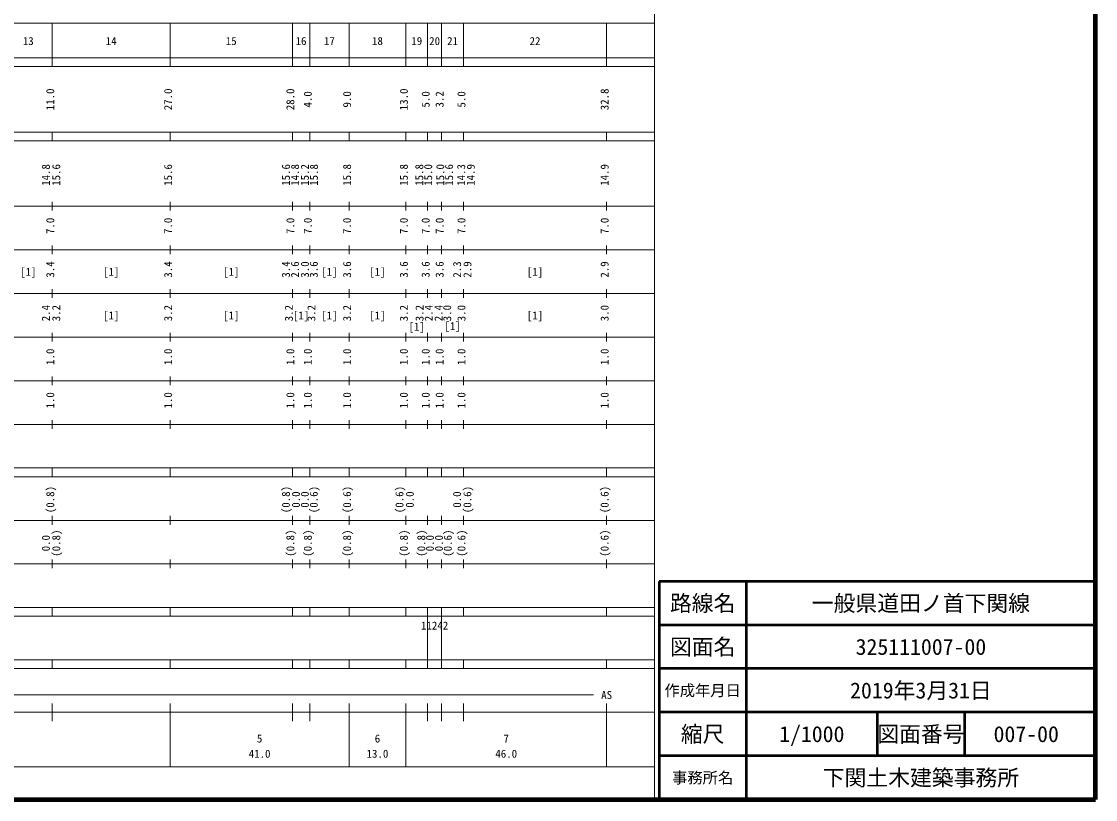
# Model space of a CAD drawing. Units: millimetres on the paper, enlarged 1000 times. Extents: x 40000 to 680000, y 20000 to 380000.
# Drawn here: x 433951 to 680000, y 20000 to 198357 of the extents above; entities that cross this region are included whole.
import ezdxf
from ezdxf.enums import TextEntityAlignment as Align

# ---------------------------------------------------------------- set-up
doc = ezdxf.new("R2010")
doc.units = ezdxf.units.MM
doc.header["$LTSCALE"] = 1000
for name, color, linetype, lineweight in [('M-TTL', 2, 'Continuous', 140), ('M-TTL-BAND', 7, 'Continuous', 13), ('M-TTL-FRAM', 2, 'Continuous', 50), ('M-TTL-LINE', 7, 'Continuous', 50)]:
    doc.layers.add(name, color=color, linetype=linetype, lineweight=lineweight)
doc.layers.add('M-TTL-TXT', color=7, linetype='Continuous')
doc.styles.add('ＭＳ ゴシック', font='')
doc.styles.get('ＭＳ ゴシック').set_extended_font_data('MS Gothic')

msp = doc.modelspace()

# ---------------------------------------------------------------- linework, layer by layer
at = {"layer": 'M-TTL'}
for p, q in [((680000, 20000), (680000, 380000)), ((40000, 20000), (680000, 20000))]:
    msp.add_line(p, q, dxfattribs=at)
at = {"layer": 'M-TTL-BAND'}
for p, q in [((579000, 20000), (579000, 370000)), ((68000, 198000), (579000, 198000)), ((441000, 188000), (441000, 198000)), ((468000, 188000), (468000, 198000)), ((496000, 188000), (496000, 198000)), ((500000, 188000), (500000, 198000)), ((509000, 188000), (509000, 198000)), ((522000, 188000), (522000, 198000)), ((527000, 188000), (527000, 198000)), ((530200, 188000), (530200, 198000)), ((535200, 188000), (535200, 198000)), ((568000, 188000), (568000, 198000)), ((40000, 190000), (579000, 190000)), ((40000, 188000), (579000, 188000)), ((40000, 173000), (579000, 173000)), ((441000, 171000), (441000, 173000)), ((468000, 171000), (468000, 173000)), ((496000, 171000), (496000, 173000)), ((500000, 171000), (500000, 173000)), ((509000, 171000), (509000, 173000)), ((522000, 171000), (522000, 173000)), ((527000, 171000), (527000, 173000)), ((530200, 171000), (530200, 173000)), ((535200, 171000), (535200, 173000)), ((568000, 171000), (568000, 173000)), ((40000, 171000), (579000, 171000)), ((40000, 156000), (579000, 156000)), ((441000, 155000), (441000, 157000)), ((468000, 155000), (468000, 157000)), ((496000, 155000), (496000, 157000)), ((500000, 155000), (500000, 157000)), ((509000, 155000), (509000, 157000)), ((522000, 155000), (522000, 157000)), ((527000, 155000), (527000, 157000)), ((530200, 155000), (530200, 157000)), ((535200, 155000), (535200, 157000)), ((568000, 155000), (568000, 157000)), ((46000, 146000), (579000, 146000)), ((441000, 145000), (441000, 147000)), ((468000, 145000), (468000, 147000)), ((496000, 145000), (496000, 147000)), ((500000, 145000), (500000, 147000)), ((509000, 145000), (509000, 147000)), ((522000, 145000), (522000, 147000)), ((527000, 145000), (527000, 147000)), ((530200, 145000), (530200, 147000)), ((535200, 145000), (535200, 147000)), ((568000, 145000), (568000, 147000)), ((52000, 136000), (579000, 136000)), ((441000, 135000), (441000, 137000)), ((468000, 135000), (468000, 137000)), ((496000, 135000), (496000, 137000)), ((500000, 135000), (500000, 137000)), ((509000, 135000), (509000, 137000)), ((522000, 135000), (522000, 137000)), ((527000, 135000), (527000, 137000)), ((530200, 135000), (530200, 137000)), ((535200, 135000), (535200, 137000)), ((568000, 135000), (568000, 137000)), ((46000, 126000), (579000, 126000)), ((441000, 125000), (441000, 127000)), ((468000, 125000), (468000, 127000)), ((496000, 125000), (496000, 127000)), ((500000, 125000), (500000, 127000)), ((509000, 125000), (509000, 127000)), ((522000, 125000), (522000, 127000)), ((527000, 125000), (527000, 127000)), ((530200, 125000), (530200, 127000)), ((535200, 125000), (535200, 127000)), ((568000, 125000), (568000, 127000)), ((52000, 116000), (579000, 116000)), ((441000, 115000), (441000, 117000)), ((468000, 115000), (468000, 117000)), ((496000, 115000), (496000, 117000)), ((500000, 115000), (500000, 117000)), ((509000, 115000), (509000, 117000)), ((522000, 115000), (522000, 117000)), ((527000, 115000), (527000, 117000)), ((530200, 115000), (530200, 117000)), ((535200, 115000), (535200, 117000)), ((568000, 115000), (568000, 117000)), ((46000, 106000), (579000, 106000)), ((441000, 105000), (441000, 107000)), ((468000, 105000), (468000, 107000)), ((496000, 105000), (496000, 107000)), ((500000, 105000), (500000, 107000)), ((509000, 105000), (509000, 107000)), ((522000, 105000), (522000, 107000)), ((527000, 105000), (527000, 107000)), ((530200, 105000), (530200, 107000)), ((535200, 105000), (535200, 107000)), ((568000, 105000), (568000, 107000)), ((40000, 96000), (579000, 96000)), ((441000, 94000), (441000, 96000)), ((468000, 94000), (468000, 96000)), ((496000, 94000), (496000, 96000)), ((500000, 94000), (500000, 96000)), ((509000, 94000), (509000, 96000)), ((522000, 94000), (522000, 96000)), ((527000, 94000), (527000, 96000)), ((530200, 94000), (530200, 96000)), ((535200, 94000), (535200, 96000)), ((568000, 94000), (568000, 96000)), ((40000, 94000), (579000, 94000)), ((49000, 84000), (579000, 84000)), ((441000, 83000), (441000, 85000)), ((468000, 83000), (468000, 85000)), ((496000, 83000), (496000, 85000)), ((500000, 83000), (500000, 85000)), ((509000, 83000), (509000, 85000)), ((522000, 83000), (522000, 85000)), ((527000, 83000), (527000, 85000)), ((530200, 83000), (530200, 85000)), ((535200, 83000), (535200, 85000)), ((568000, 83000), (568000, 85000)), ((40000, 74000), (579000, 74000)), ((441000, 73000), (441000, 75000)), ((468000, 73000), (468000, 75000)), ((496000, 73000), (496000, 75000)), ((500000, 73000), (500000, 75000)), ((509000, 73000), (509000, 75000)), ((522000, 73000), (522000, 75000)), ((527000, 73000), (527000, 75000)), ((530200, 73000), (530200, 75000)), ((535200, 73000), (535200, 75000)), ((568000, 73000), (568000, 75000)), ((40000, 64000), (579000, 64000)), ((441000, 62000), (441000, 64000)), ((468000, 62000), (468000, 64000)), ((496000, 62000), (496000, 64000)), ((500000, 62000), (500000, 64000)), ((509000, 62000), (509000, 64000)), ((522000, 62000), (522000, 64000)), ((527000, 62000), (527000, 64000)), ((530200, 62000), (530200, 64000)), ((535200, 62000), (535200, 64000)), ((568000, 62000), (568000, 64000)), ((40000, 62000), (579000, 62000)), ((527000, 52000), (527000, 62000)), ((530200, 52000), (530200, 62000)), ((40000, 52000), (579000, 52000)), ((441000, 50000), (441000, 52000)), ((468000, 50000), (468000, 52000)), ((496000, 50000), (496000, 52000)), ((500000, 50000), (500000, 52000)), ((509000, 50000), (509000, 52000)), ((522000, 50000), (522000, 52000)), ((527000, 50000), (527000, 52000)), ((530200, 50000), (530200, 52000)), ((535200, 50000), (535200, 52000)), ((568000, 50000), (568000, 52000)), ((40000, 50000), (579000, 50000)), ((71000, 44000), (565000, 44000)), ((441000, 38000), (441000, 42000)), ((468000, 27500), (468000, 42000)), ((496000, 38000), (496000, 42000)), ((500000, 38000), (500000, 42000)), ((509000, 27500), (509000, 42000)), ((522000, 27500), (522000, 42000)), ((527000, 38000), (527000, 42000)), ((530200, 38000), (530200, 42000)), ((535200, 38000), (535200, 42000)), ((568000, 27500), (568000, 42000)), ((40000, 40000), (579000, 40000)), ((68000, 27500), (579000, 27500))]:
    msp.add_line(p, q, dxfattribs=at)
at = {"layer": 'M-TTL-FRAM'}
for p, q in [((680000, 70000), (580000, 70000)), ((580000, 70000), (580000, 20000))]:
    msp.add_line(p, q, dxfattribs=at)
at = {"layer": 'M-TTL-LINE'}
for p, q in [((600000, 70000), (600000, 20000)), ((680000, 60000), (580000, 60000)), ((680000, 50000), (580000, 50000)), ((680000, 40000), (580000, 40000)), ((630000, 40000), (630000, 30000)), ((650000, 40000), (650000, 30000)), ((680000, 30000), (580000, 30000))]:
    msp.add_line(p, q, dxfattribs=at)

# ---------------------------------------------------------------- texts
at = {"layer": 'M-TTL-BAND', "style": 'ＭＳ ゴシック'}
for s, p in [('13', (435500, 192405)), ('14', (454500, 192405)), ('15', (482000, 192405)), ('16', (498000, 192405)), ('17', (504500, 192405)), ('18', (515500, 192405)), ('19', (524500, 192405)), ('20', (528600, 192405)), ('21', (532700, 192405)), ('22', (551600, 192405)), ('[1]', (435500, 139500)), ('[1]', (454500, 139500)), ('[1]', (482000, 139500)), ('[1]', (504500, 139500)), ('[1]', (515500, 139500)), ('[1]', (551600, 139500)), ('[1]', (454500, 129500)), ('[1]', (482000, 129500)), ('[1]', (498000, 129500)), ('[1]', (504500, 129500)), ('[1]', (515500, 129500)), ('[1]', (551600, 129500)), ('[1]', (524500, 126923)), ('[1]', (532700, 127056)), ('AS', (568000, 42500)), ('5', (488500, 32523)), ('6', (515500, 32523)), ('7', (545000, 32523)), ('41.0', (488500, 29033)), ('13.0', (515500, 29033)), ('46.0', (545000, 29033))]:
    msp.add_text(s, height=1833, dxfattribs=at).set_placement(p, align=Align.BOTTOM_CENTER)
for s, p in [('11.0', (442000, 180500)), ('27.0', (469000, 180500)), ('28.0', (497000, 180500)), ('4.0', (501000, 180500)), ('9.0', (510000, 180500)), ('13.0', (523000, 180500)), ('5.0', (528000, 180500)), ('3.2', (531200, 180500)), ('5.0', (536200, 180500)), ('32.8', (569000, 180500)), ('14.8', (441000, 163174)), ('15.6', (443370, 163174)), ('15.6', (469000, 163174)), ('15.6', (496000, 163174)), ('14.8', (498085, 163174)), ('15.2', (500336, 163174)), ('15.8', (502401, 163174)), ('15.8', (510000, 163174)), ('15.8', (523000, 163174)), ('15.8', (526546, 163174)), ('15.0', (528581, 163174)), ('15.0', (531350, 163174)), ('15.6', (533363, 163174)), ('14.3', (536133, 163174)), ('14.9', (538330, 163174)), ('14.9', (569000, 163174)), ('7.0', (442000, 151500)), ('7.0', (469000, 151500)), ('7.0', (497000, 151500)), ('7.0', (501000, 151500)), ('7.0', (510000, 151500)), ('7.0', (523000, 151500)), ('7.0', (528000, 151500)), ('7.0', (531200, 151500)), ('7.0', (536200, 151500)), ('7.0', (569000, 151500)), ('3.4', (442000, 141500)), ('3.4', (469000, 141500)), ('3.4', (496000, 141500)), ('2.6', (498068, 141500)), ('3.0', (500344, 141500)), ('3.6', (502370, 141500)), ('3.6', (510000, 141500)), ('3.6', (523000, 141500)), ('3.6', (528000, 141500)), ('3.6', (531200, 141500)), ('2.3', (535200, 141500)), ('2.9', (537570, 141500)), ('2.9', (569000, 141500)), ('2.4', (441000, 131500)), ('3.2', (443370, 131500)), ('3.2', (469000, 131500)), ('3.2', (496662, 131500)), ('3.2', (501832, 131500)), ('3.2', (510000, 131500)), ('3.2', (523000, 131500)), ('3.2', (526602, 131500)), ('2.4', (528694, 131500)), ('2.4', (530953, 131500)), ('3.0', (532936, 131500)), ('3.0', (536200, 131500)), ('3.0', (569000, 131500)), ('1.0', (442000, 121500)), ('1.0', (469000, 121500)), ('1.0', (497000, 121500)), ('1.0', (501000, 121500)), ('1.0', (510000, 121500)), ('1.0', (523000, 121500)), ('1.0', (528000, 121500)), ('1.0', (531200, 121500)), ('1.0', (536200, 121500)), ('1.0', (569000, 121500)), ('1.0', (442000, 111500)), ('1.0', (469000, 111500)), ('1.0', (497000, 111500)), ('1.0', (501000, 111500)), ('1.0', (510000, 111500)), ('1.0', (523000, 111500)), ('1.0', (528000, 111500)), ('1.0', (531200, 111500)), ('1.0', (536200, 111500)), ('1.0', (569000, 111500)), ('(0.8)', (442000, 88764)), ('(0.8)', (496000, 88764)), ('(0.6)', (502370, 88764)), ('(0.6)', (510000, 88764)), ('(0.6)', (522000, 88764)), ('(0.6)', (537570, 88764)), ('(0.6)', (569000, 88764)), ('0.0', (498283, 88764)), ('0.0', (500317, 88764)), ('0.0', (524370, 88764)), ('0.0', (535200, 88764)), ('(0.8)', (443370, 78764)), ('(0.8)', (497000, 78764)), ('(0.8)', (501000, 78764)), ('(0.8)', (510000, 78764)), ('(0.8)', (523000, 78764)), ('(0.8)', (527000, 78764)), ('(0.6)', (533072, 78764)), ('(0.6)', (536200, 78764)), ('(0.6)', (569000, 78764)), ('0.0', (441000, 78764)), ('0.0', (528972, 78764)), ('0.0', (531040, 78764))]:
    msp.add_text(s, height=1833, rotation=90, dxfattribs=at).set_placement(p, align=Align.BOTTOM_CENTER)
msp.add_text('11242', height=1833, dxfattribs=at).set_placement((525475, 58405), align=Align.BOTTOM_LEFT)
at = {"layer": 'M-TTL-TXT', "style": 'ＭＳ ゴシック'}
for s, height, p in [('路線名', 3666, (590000, 65000)), ('路線名', 3666, (590000, 65000)), ('一般県道田ノ首下関線', 3666, (640000, 65000)), ('図面名', 3666, (590000, 55000)), ('図面名', 3666, (590000, 55000)), ('325111007-00', 3666, (640000, 55000)), ('2019年3月31日', 3666, (640000, 45000)), ('作成年月日', 2566, (590000, 45000)), ('作成年月日', 2566, (590000, 45000)), ('縮尺', 3666, (590000, 35000)), ('縮尺', 3666, (590000, 35000)), ('1/1000', 3666, (615000, 35000)), ('図面番号', 3666, (640000, 35000)), ('図面番号', 3666, (640000, 35000)), ('007-00', 3666, (664125, 35000)), ('下関土木建築事務所', 3666, (640000, 25000)), ('事務所名', 2566, (590000, 25000)), ('事務所名', 2566, (590000, 25000))]:
    msp.add_text(s, height=height, dxfattribs=at).set_placement(p, align=Align.MIDDLE_CENTER)

doc.saveas('drawing.dxf')
